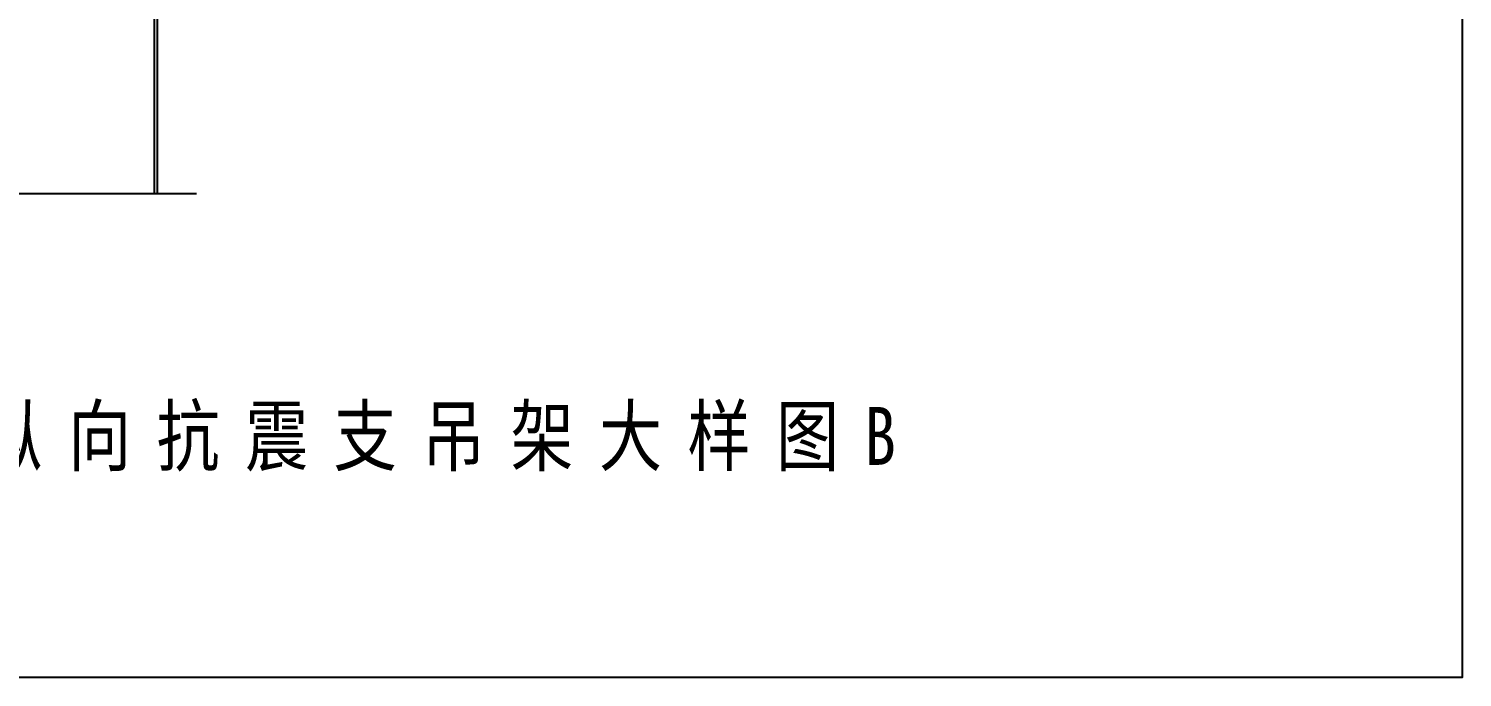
# Model space of a CAD drawing. Extents: x 1680110 to 2699828, y 269661 to 891349.
# Drawn here: x 2395749 to 2401937, y 703034 to 705836 of the extents above; entities that cross this region are included whole.
import ezdxf

# ---------------------------------------------------------------- set-up
doc = ezdxf.new("R2010")
doc.units = 0
doc.header["$LTSCALE"] = 1000
doc.header["$MEASUREMENT"] = 0
doc.layers.add('11122', color=7, linetype='Continuous')
doc.styles.get("Standard").update_dxf_attribs({"font": 'gbenor.shx', "bigfont": 'gbcbig.shx'})

msp = doc.modelspace()

# ---------------------------------------------------------------- linework, layer by layer
at = {"color": 7, "linetype": 'Continuous'}
for p, q in [((2396290.1, 708763.3), (2396290.1, 705123.4)), ((2396303.8, 708763.3), (2396303.8, 705123.4)), ((2395476.2, 705123.4), (2396473.4, 705123.4))]:
    msp.add_line(p, q, dxfattribs=at)
at = {"layer": '11122'}
msp.add_lwpolyline([(2389560.7, 715237.1), (2401936.9, 715237.1), (2401936.9, 703033.7), (2389560.7, 703033.7)], close=True, dxfattribs=at)

# ---------------------------------------------------------------- texts
at = {"color": 4, "insert": (2393054.8, 704201.7), "char_height": 250, "width": 7049.226, "attachment_point": 1}
msp.add_mtext('{\\fSimSun|b0|i0|c134|p2;\\W0.8;\\T1.4;电缆桥架侧向+纵向抗震支吊架大样图B}', dxfattribs=at)

doc.saveas('drawing.dxf')
